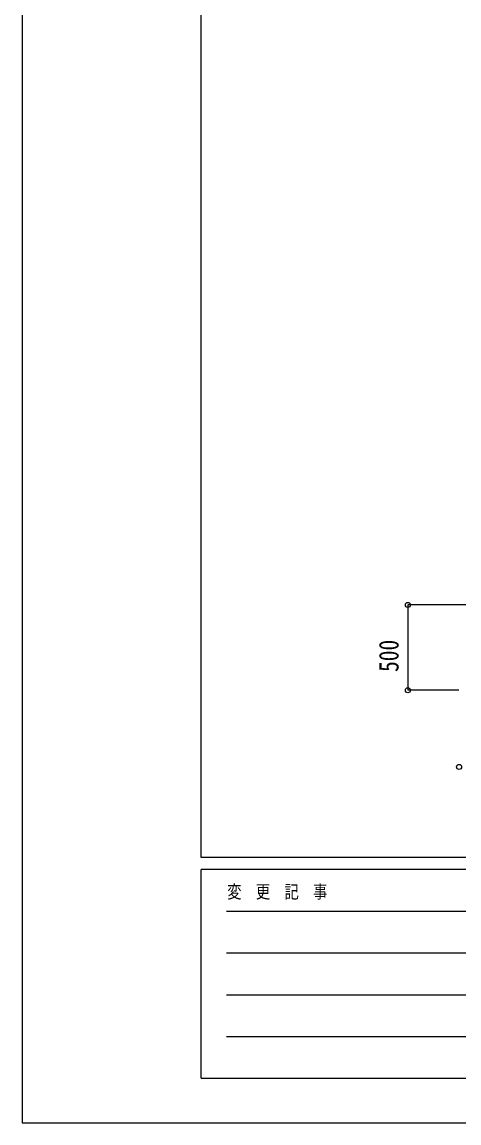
# Model space of a CAD drawing. Units: millimetres, scale not verified. Extents: x -14718 to 14718, y -10395 to 10395.
# Drawn here: x -14718 to -12156, y -10395 to -3937 of the extents above; entities that cross this region are included whole.
import ezdxf
from ezdxf.enums import TextEntityAlignment as Align

# ---------------------------------------------------------------- set-up
doc = ezdxf.new("R2010")
doc.units = ezdxf.units.MM
doc.header["$LTSCALE"] = 50
for name, color, linetype in [('0-4_YKK_A1', 4, 'Continuous'), ('0-5_YKK_D', 6, 'Continuous'), ('0-6_YKK_ZWAK', 7, 'Continuous')]:
    doc.layers.add(name, color=color, linetype=linetype)
doc.styles.add('ＭＳ ゴシック', font='')
doc.styles.get('ＭＳ ゴシック').set_extended_font_data('MS Gothic')

msp = doc.modelspace()

# ---------------------------------------------------------------- linework, layer by layer
at = {"layer": '0-4_YKK_A1'}
msp.add_line((-11805.44, -7356.5), (-12255.44, -7356.5), dxfattribs=at)
at = {"layer": '0-5_YKK_D'}
for p, q in [((-12256.44, -7356.5), (-12456.44, -7356.5)), ((-12455.44, -7356.5), (-12455.44, -7856.5)), ((-12156.44, -7856.5), (-12456.44, -7856.5))]:
    msp.add_line(p, q, dxfattribs=at)
for centre in [(-12455.44, -7356.5), (-12455.44, -7856.5), (-12155.44, -8306.5)]:
    msp.add_circle(centre, 14.88, dxfattribs=at)
at = {"layer": '0-6_YKK_ZWAK'}
for p, q in [((-13667.43, -8837.5), (-13667.43, 9712.5)), ((13632.57, -8837.5), (-13667.43, -8837.5)), ((-4567.43, -8907.5), (-13667.43, -8907.5)), ((-13667.43, -10132.5), (-13667.43, -8907.5)), ((-13518.68, -9152.5), (-4742.43, -9152.5)), ((-13518.68, -9397.5), (-4742.43, -9397.5)), ((-13518.68, -9642.5), (-4742.43, -9642.5)), ((-13518.68, -9887.5), (-4742.43, -9887.5)), ((-13667.43, -10132.5), (-4567.43, -10132.5))]:
    msp.add_line(p, q, dxfattribs=at)
msp.add_lwpolyline([(-14717.5, -10395), (14717.5, -10395), (14717.5, 10395), (-14717.5, 10395)], close=True, dxfattribs=at)

# ---------------------------------------------------------------- texts
at = {"layer": '0-5_YKK_D', "style": 'ＭＳ ゴシック', "width": 0.8}
msp.add_text('500', height=115.5, rotation=90, dxfattribs=at).set_placement((-12475.44, -7749.3), align=Align.BOTTOM_LEFT)
at = {"layer": '0-6_YKK_ZWAK', "style": 'ＭＳ ゴシック', "width": 0.8}
msp.add_text('変  更  記  事', height=76.98, dxfattribs=at).set_placement((-13514.59, -9100), align=Align.BOTTOM_LEFT)

doc.saveas('drawing.dxf')
